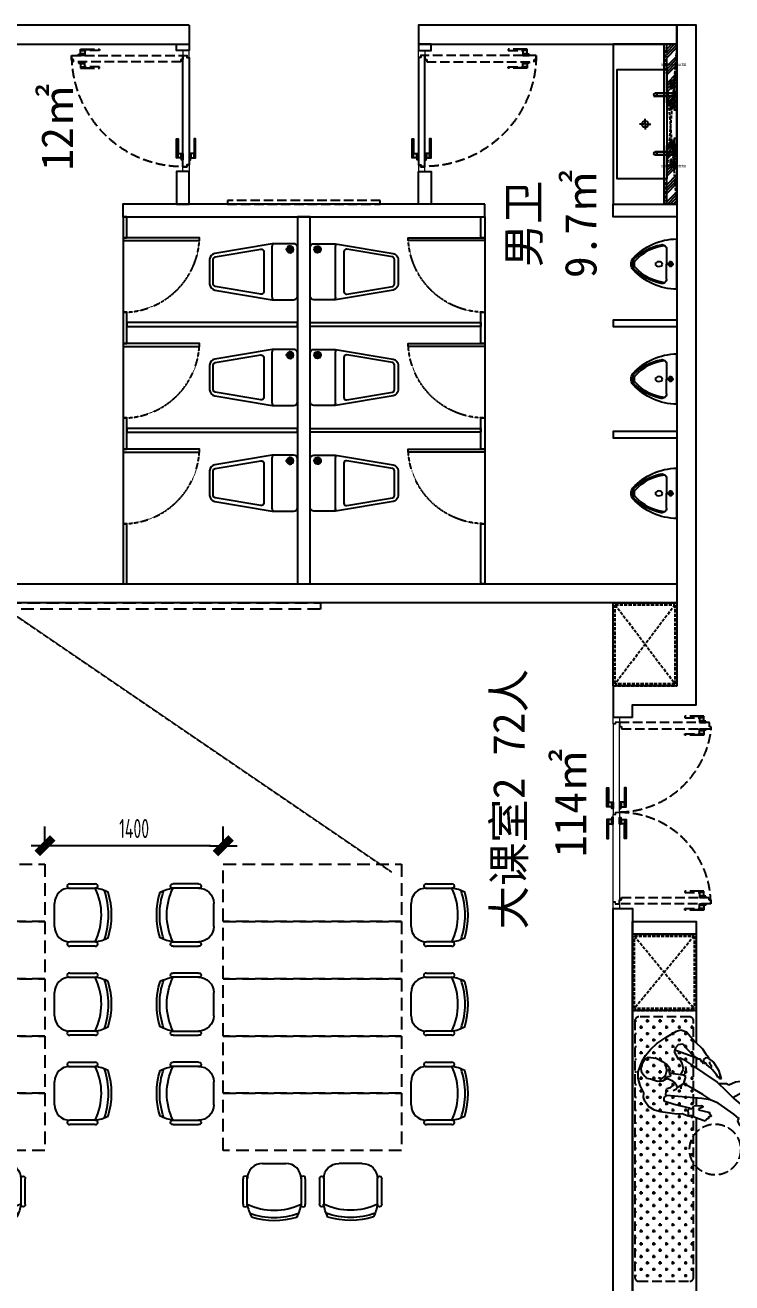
# Model space of a CAD drawing. Header units: millimetres. Extents: x 285006 to 3037698, y -2820855 to 192241.
# Drawn here: x 713319 to 718868, y -341726 to -331853 of the extents above; entities that cross this region are included whole.
import ezdxf
from ezdxf.enums import TextEntityAlignment as Align

# ---------------------------------------------------------------- set-up
doc = ezdxf.new("R2010")
doc.units = ezdxf.units.MM
doc.header["$PDMODE"] = 35
doc.header["$PDSIZE"] = -0.1
for name, pattern in [('__DASH', [0.35, 0.25, -0.1]), ('DASH', [0.35, 0.25, -0.1]), ('DASHED', [0.75, 0.5, -0.25]), ('HIDDEN', [0.375, 0.25, -0.125])]:
    doc.linetypes.add(name, pattern=pattern)
for name, color, linetype in [('!PboDS-洁具', 31, 'Continuous'), ('!PboDS-门', 60, 'Continuous'), ('!PboEL-剖面粗实线', 160, 'Continuous'), ('!PboGS-中号字', 40, 'Continuous'), ('___', 4, 'Continuous'), ('__附着_A10-J_KJ_2_B_28F_SEN22M3I_设计区$0$A_WALL_BRIK(砌块墙)', 190, 'Continuous'), ('BS-SHORT CABINET', 30, 'Continuous'), ('DOOR', 60, 'Continuous'), ('DOOR--02', 8, 'Continuous'), ('DS-FINISH', 20, 'Continuous'), ('FF-FIXT--02', 8, 'DASH'), ('FF-FURN', 51, 'Continuous'), ('FF-TEXT', 50, 'Continuous'), ('FF-活动家具', 51, 'Continuous'), ('FF1-固定家具(落地、到顶)', 30, 'Continuous'), ('WALL', 255, 'Continuous')]:
    doc.layers.add(name, color=color, linetype=linetype)
doc.styles.add('!赫思Small', font='', dxfattribs={"width": 0.85})
doc.styles.add('CCD_DIM', font='archs.shx', dxfattribs={"width": 0.7})
doc.styles.add('DIA', font='')
doc.styles.get('!赫思Small').set_extended_font_data('SimSun')
doc.styles.get('DIA').set_extended_font_data('SimSun')
doc.dimstyles.new('DIM_100', dxfattribs={"dimscale": 100, "dimtxt": 1.5, "dimasz": 1, "dimexe": 1.5, "dimexo": 1.5, "dimgap": 0.6, "dimtad": 1, "dimdec": 0, "dimrnd": 5, "dimzin": 12, "dimdsep": 46, "dimtxsty": 'CCD_DIM', "dimblk": 'CCD_Dimension_Tick', "dimcen": 0.125, "dimclrd": 44, "dimclre": 44, "dimclrt": 50, "dimadec": 0, "dimazin": 0, "dimtfac": 1, "dimtdec": 0, "dimtix": 1, "dimtmove": 2, "dimatfit": 3, "dimldrblk": 'CCD_Leader_Dot', "dimfxl": 5, "dimtvp": 1, "dimtolj": 1, "dimtzin": 0, "dimarcsym": 0})

# ---------------------------------------------------------------- blocks, each defined once
blk = doc.blocks.new('*U477')
at = {"layer": 'DOOR', "linetype": 'Continuous', "lineweight": 0, "ltscale": 1000}
for points in [[(-757.5, 17), (-757.5, 50), (-1461, 50), (-1461, 50), (-1461, 50), (-1461, 50), (-1461, 50), (-1461, 50), (-1461, 50), (-1461, 50), (-1461, 50), (-1461, 50), (-1461, 50), (-1461, 50), (-1461, 50), (-1461, 50), (-1461, 50), (-1462, 50), (-1462, 18), (-1447, 18), (-1447, 0), (-1446, 0), (-1446, 0), (-1446, 0), (-1446, 0), (-742.5, 0), (-742.5, 17)], [(-754.5, 20), (-754.5, 50), (-39, 50), (-39, 50), (-39, 50), (-39, 50), (-39, 50), (-39, 50), (-39, 50), (-39, 50), (-39, 50), (-39, 50), (-39, 50), (-39, 50), (-39, 50), (-39, 50), (-39, 50), (-38, 50), (-38, 18), (-53, 18), (-53, 0), (-54, 0), (-54, 0), (-54, 0), (-54, 0), (-739.5, 0), (-739.5, 20), (-754.5, 20)]]:
    blk.add_lwpolyline(points, close=True, dxfattribs=at)
at = {"layer": 'DOOR--02', "linetype": 'DASH', "ltscale": 300}
for p, q in [((-1509, 676.5), (-1509, 562.5)), ((-1363, 676.5), (-1363, 562.5)), ((-136, 676.5), (-136, 562.5)), ((10, 676.5), (10, 562.5))]:
    blk.add_line(p, q, dxfattribs=at)
at = {"layer": 'DOOR--02'}
for p, q in [((-835.5, 98), (-949.5, 98)), ((-664.5, 98), (-550.5, 98)), ((-835.5, -48), (-949.5, -48)), ((-664.5, -48), (-550.5, -48))]:
    blk.add_line(p, q, dxfattribs=at)
at = {"layer": 'DOOR--02', "linetype": 'DASH', "ltscale": 300}
for points in [[(-1473, 677.5), (-1473, 712), (-1511, 712), (-1511, 669)], [(-1511, 712), (-1499, 702.5), (-1499, 676.5)], [(-1461, 676.2), (-1461, 726.5), (-1471, 726.5), (-1471, 676.2), (-1461, 676.2)], [(-1471, 710), (-1461, 710)], [(-1471, 693), (-1461, 693)], [(-1411, 676.2), (-1411, 726.5), (-1401, 726.5), (-1401, 676.2), (-1411, 676.2)], [(-1401, 710), (-1411, 710)], [(-1401, 693), (-1411, 693)], [(-1399, 677.5), (-1399, 712), (-1361, 712), (-1361, 669)], [(-1361, 712), (-1373, 702.5), (-1373, 676.5)], [(-100, 677.5), (-100, 712), (-138, 712), (-138, 669)], [(-138, 712), (-126, 702.5), (-126, 676.5)], [(-88, 676.2), (-88, 726.5), (-98, 726.5), (-98, 676.2), (-88, 676.2)], [(-98, 710), (-88, 710)], [(-98, 693), (-88, 693)], [(-38, 676.2), (-38, 726.5), (-28, 726.5), (-28, 676.2), (-38, 676.2)], [(-28, 710), (-38, 710)], [(-28, 693), (-38, 693)], [(-26, 677.5), (-26, 712), (12, 712), (12, 669)], [(12, 712), (0, 702.5), (0, 676.5)], [(-1511, 676.5), (-1511, 562.5), (-1499, 562.5), (-1499, 676.5)], [(-1501, 676.5), (-1511, 676.5)], [(-1501, 676.5), (-1473, 676.5), (-1473, 676.5)], [(-1371, 676.5), (-1399, 676.5), (-1399, 676.5)], [(-1361, 676.5), (-1361, 562.5), (-1373, 562.5), (-1373, 676.5)], [(-1371, 676.5), (-1361, 676.5)], [(-138, 676.5), (-138, 562.5), (-126, 562.5), (-126, 676.5)], [(-128, 676.5), (-138, 676.5)], [(-128, 676.5), (-100, 676.5), (-100, 676.5)], [(2, 676.5), (-26, 676.5), (-26, 676.5)], [(12, 676.5), (12, 562.5), (0, 562.5), (0, 676.5)], [(2, 676.5), (12, 676.5)]]:
    blk.add_lwpolyline(points, dxfattribs=at)
for points in [[(-1473, 711.5), (-1473, 677), (-1471, 677), (-1471, 711.5)], [(-1428, 754.5), (-1461, 754.5), (-1461, 51), (-1461, 51), (-1461, 51), (-1461, 51), (-1461, 51), (-1461, 51), (-1461, 51), (-1461, 51), (-1461, 51), (-1461, 51), (-1461, 51), (-1461, 51), (-1461, 51), (-1461, 51), (-1461, 51), (-1461, 50), (-1429, 50), (-1429, 65), (-1411, 65), (-1411, 66), (-1411, 66), (-1411, 66), (-1411, 66), (-1411, 769.5), (-1428, 769.5)], [(-1399, 711.5), (-1399, 677), (-1401, 677), (-1401, 711.5)], [(-100, 711.5), (-100, 677), (-98, 677), (-98, 711.5)], [(-68, 766.5), (-38, 766.5), (-38, 51), (-38, 51), (-38, 51), (-38, 51), (-38, 51), (-38, 51), (-38, 51), (-38, 51), (-38, 51), (-38, 51), (-38, 51), (-38, 51), (-38, 51), (-38, 51), (-38, 51), (-38, 50), (-70, 50), (-70, 65), (-88, 65), (-88, 66), (-88, 66), (-88, 66), (-88, 66), (-88, 751.5), (-68, 751.5), (-68, 766.5)], [(-26, 711.5), (-26, 677), (-28, 677), (-28, 711.5)]]:
    blk.add_lwpolyline(points, close=True, dxfattribs=at)
at = {"layer": 'DOOR--02'}
for points in [[(-835.5, 100), (-949.5, 100), (-949.5, 88), (-835.5, 88)], [(-834.5, 62), (-800, 62), (-800, 100), (-843, 100)], [(-835.5, 90), (-835.5, 100)], [(-800, 100), (-809.5, 88), (-835.5, 88)], [(-665.5, 62), (-700, 62), (-700, 100), (-657, 100)], [(-700, 100), (-690.5, 88), (-664.5, 88)], [(-664.5, 100), (-550.5, 100), (-550.5, 88), (-664.5, 88)], [(-664.5, 90), (-664.5, 100)], [(-835.8, 50), (-785.5, 50), (-785.5, 60), (-835.8, 60), (-835.8, 50)], [(-835.5, 90), (-835.5, 62), (-835.5, 62)], [(-819, 60), (-819, 50)], [(-802, 60), (-802, 50)], [(-664.2, 50), (-714.5, 50), (-714.5, 60), (-664.2, 60), (-664.2, 50)], [(-698, 60), (-698, 50)], [(-681, 60), (-681, 50)], [(-664.5, 90), (-664.5, 62), (-664.5, 62)], [(-835.5, -50), (-949.5, -50), (-949.5, -38), (-835.5, -38)], [(-834.5, -12), (-800, -12), (-800, -50), (-843, -50)], [(-835.8, 0), (-785.5, 0), (-785.5, -10), (-835.8, -10), (-835.8, 0)], [(-835.5, -40), (-835.5, -12), (-835.5, -12)], [(-800, -50), (-809.5, -38), (-835.5, -38)], [(-835.5, -40), (-835.5, -50)], [(-819, -10), (-819, 0)], [(-802, -10), (-802, 0)], [(-664.2, 0), (-714.5, 0), (-714.5, -10), (-664.2, -10), (-664.2, 0)], [(-665.5, -12), (-700, -12), (-700, -50), (-657, -50)], [(-700, -50), (-690.5, -38), (-664.5, -38)], [(-698, -10), (-698, 0)], [(-681, -10), (-681, 0)], [(-664.5, -40), (-664.5, -12), (-664.5, -12)], [(-664.5, -50), (-550.5, -50), (-550.5, -38), (-664.5, -38)], [(-664.5, -40), (-664.5, -50)]]:
    blk.add_lwpolyline(points, dxfattribs=at)
for points in [[(-800.5, 62), (-835, 62), (-835, 60), (-800.5, 60)], [(-699.5, 62), (-665, 62), (-665, 60), (-699.5, 60)], [(-800.5, -12), (-835, -12), (-835, -10), (-800.5, -10)], [(-699.5, -12), (-665, -12), (-665, -10), (-699.5, -10)]]:
    blk.add_lwpolyline(points, close=True, dxfattribs=at)
at = {"layer": 'DOOR--02', "linetype": 'DASH', "ltscale": 300}
for centre, radius, start, end in [((-1494.2, 38.1), 736, 0.92375, 83.51215), ((-39, 50), 715.5, 89.91992, 182.40293)]:
    blk.add_arc(centre, radius, start, end, dxfattribs=at)
at = {"layer": 'DS-FINISH', "linetype": 'Continuous', "lineweight": 0, "ltscale": 1000}
for points in [[(-1500, 50), (-1465, 50), (-1465, 15), (-1450, 15), (-1450, 0), (-1500, 0), (-1500, 50)], [(-35, 50), (0, 50), (0, 0), (-50, 0), (-50, 15), (-35, 15), (-35, 50), (0, 50)]]:
    blk.add_lwpolyline(points, dxfattribs=at)
blk = doc.blocks.new('*U508')
at = {"layer": 'FF1-固定家具(落地、到顶)', "color": 55, "linetype": 'DASH', "ltscale": 100}
for p, q in [((650, 0), (650, 500)), ((15.4, 484.6), (634.6, 15.4)), ((15.4, 15.4), (634.6, 484.6))]:
    blk.add_line(p, q, dxfattribs=at)
at = {"layer": 'FF1-固定家具(落地、到顶)'}
blk.add_lwpolyline([(0, 500), (650, 500), (650, 0), (0, 0)], close=True, dxfattribs=at)
at = {"layer": 'FF1-固定家具(落地、到顶)', "color": 55, "linetype": 'DASH', "ltscale": 100}
blk.add_lwpolyline([(15.4, 484.6), (634.6, 484.6), (634.6, 15.4), (15.4, 15.4)], close=True, dxfattribs=at)
blk = doc.blocks.new('A$C64783269')
at = {"layer": 'FF-活动家具'}
for p, q in [((1, 151), (1, 400)), ((41, 151), (41, 400)), ((570, 399), (570, 150)), ((610, 399), (610, 150)), ((419, 0), (191, 0))]:
    blk.add_line(p, q, dxfattribs=at)
for centre, radius, start, end in [((461, 332), 426, 152.8506, 170.8394), ((305, -200), 730, 70.8382, 109.1021), ((305, -192), 752, 72.7146, 107.2107), ((149, 332), 426, 9.0894, 27.0688), ((21, 405), 20.8, 344.5058, 195.4229), ((305, -144), 604, 64.0229, 115.9163), ((590, 405), 20.8, 344.5058, 195.4229), ((21, 145), 20.8, 164.5058, 15.4229), ((191, 150), 150, 179.9644, 269.9644), ((419, 150), 150, 269.9644, 359.9644), ((590, 145), 20.8, 164.5058, 15.4229)]:
    blk.add_arc(centre, radius, start, end, dxfattribs=at)
blk = doc.blocks.new('DFGDFGHDTH')
at = {"layer": 'FF-FURN', "linetype": 'DASHED', "ltscale": 200}
for points in [[(3283807.9, 4592442), (3283807.9, 4591042), (3284257.9, 4591042), (3284257.9, 4592442)], [(3284257.9, 4592442), (3284257.9, 4591042), (3284707.9, 4591042), (3284707.9, 4592442)], [(3284707.9, 4592442), (3284707.9, 4591042), (3285157.9, 4591042), (3285157.9, 4592442)], [(3285157.9, 4592442), (3285157.9, 4591042), (3285607.9, 4591042), (3285607.9, 4592442)], [(3285607.9, 4592442), (3285607.9, 4591042), (3286057.9, 4591042), (3286057.9, 4592442)]]:
    blk.add_lwpolyline(points, close=True, dxfattribs=at)
at = {"layer": 'FF-FURN', "linetype": 'DASHED', "ltscale": 200, "xscale": 0.8, "yscale": 0.8, "zscale": 0.8}
for p in [(3283963.7, 4592517), (3284663.7, 4592517), (3285363.7, 4592517)]:
    blk.add_blockref('A$C64783269', p, dxfattribs=at)
at = {"layer": 'FF-FURN', "linetype": 'DASHED', "ltscale": 200}
for p, xscale, yscale, zscale, rotation in [((3286157.9, 4591797.8), -0.8, 0.8, 0.8, 269.9999999999999), ((3286157.9, 4591686.2), 0.8000000000000002, 0.8000000000000002, 0.8000000000000002, 270.0000006730583), ((3283963.7, 4590967.1), -0.8, 0.8, 0.8, 180), ((3284663.7, 4590967.1), -0.8, 0.8, 0.8, 180), ((3285363.7, 4590967.1), -0.8, 0.8, 0.8, 180)]:
    blk.add_blockref('A$C64783269', p, dxfattribs=dict(at, xscale=xscale, yscale=yscale, zscale=zscale, rotation=rotation))
blk = doc.blocks.new('*U914')
at = {"layer": 'FF1-固定家具(落地、到顶)', "color": 55, "linetype": 'DASH', "ltscale": 100}
for p, q in [((600, 0), (600, 500)), ((15.4, 484.6), (584.6, 15.4)), ((15.4, 15.4), (584.6, 484.6))]:
    blk.add_line(p, q, dxfattribs=at)
at = {"layer": 'FF1-固定家具(落地、到顶)'}
blk.add_lwpolyline([(0, 500), (600, 500), (600, 0), (0, 0)], close=True, dxfattribs=at)
at = {"layer": 'FF1-固定家具(落地、到顶)', "color": 55, "linetype": 'DASH', "ltscale": 100}
blk.add_lwpolyline([(15.4, 484.6), (584.6, 484.6), (584.6, 15.4), (15.4, 15.4)], close=True, dxfattribs=at)
blk = doc.blocks.new('A$C2ABA4370')
at = {"color": 8}
blk.add_wipeout([(671, 1032), (702, 979), (717, 925), (736, 785), (733, 736), (758, 678), (749, 668), (777, 596), (798, 536), (780, 523), (776, 513), (764, 505), (757, 489), (752, 482), (736, 501), (723, 496), (698, 596), (689, 592), (675, 557), (667, 557), (662, 570), (664, 632), (693, 658), (680, 676), (650, 806), (621, 897), (590, 896), (575, 874), (600, 565), (610, 492), (640, 423), (736, 287), (774, 242), (796, 252), (829, 237), (860, 203), (855, 190), (889, 146), (928, 122), (943, 94), (949, 57), (914, 40), (870, 51), (822, 107), (804, 136), (749, 171), (686, 183), (603, 283), (590, 295), (539, 199), (517, 34), (476, 0), (433, 8), (411, 41), (421, 90), (446, 149), (456, 182), (449, 198), (457, 272), (483, 329), (471, 350), (471, 416), (457, 431), (300, 666), (261, 726), (243, 760), (259, 772), (244, 777), (192, 807), (175, 801), (242, 619), (256, 596), (258, 579), (279, 567), (297, 550), (287, 536), (303, 524), (322, 505), (330, 493), (349, 472), (393, 438), (418, 423), (406, 420), (430, 407), (427, 397), (353, 421), (283, 465), (251, 509), (239, 507), (207, 533), (166, 560), (103, 626), (18, 700), (0, 748), (12, 788), (67, 880), (121, 959), (172, 1013), (224, 1057), (275, 1086), (366, 1120), (421, 1120), (485, 1103), (551, 1071), (592, 1075), (623, 1064)], dxfattribs=at)
for p, q in [((366, 1120), (275, 1086)), ((421, 1120), (366, 1120)), ((485, 1103), (421, 1120)), ((551, 1071), (485, 1103)), ((172, 1013), (121, 959)), ((224, 1057), (172, 1013)), ((275, 1086), (224, 1057)), ((261, 1062), (240, 1032)), ((240, 1032), (244, 991)), ((244, 991), (248, 977)), ((299, 1086), (261, 1062)), ((337, 1095), (299, 1086)), ((376, 1090), (337, 1095)), ((401, 1069), (376, 1090)), ((414, 1051), (401, 1069)), ((424, 1047), (414, 1051)), ((431, 1013), (424, 1047)), ((452, 954), (431, 1013)), ((592, 1075), (551, 1071)), ((623, 1064), (592, 1075)), ((671, 1032), (623, 1064)), ((702, 979), (671, 1032)), ((67, 880), (12, 788)), ((121, 959), (67, 880)), ((248, 977), (243, 975)), ((243, 975), (260, 942)), ((260, 942), (279, 905)), ((279, 905), (304, 871)), ((322, 877), (300, 888)), ((390, 880), (356, 872)), ((411, 893), (390, 880)), ((410, 866), (432, 881)), ((424, 912), (411, 893)), ((436, 895), (411, 875)), ((437, 918), (416, 945)), ((416, 945), (424, 912)), ((432, 881), (450, 908)), ((450, 939), (437, 918)), ((450, 908), (452, 954)), ((570, 880), (535, 876)), ((575, 874), (590, 896)), ((590, 896), (621, 897)), ((621, 897), (650, 806)), ((717, 925), (702, 979)), ((736, 785), (717, 925)), ((12, 788), (0, 748)), ((126, 731), (133, 771)), ((133, 771), (159, 796)), ((159, 796), (192, 807)), ((175, 801), (242, 619)), ((192, 807), (244, 777)), ((259, 772), (243, 760)), ((244, 777), (259, 772)), ((304, 871), (326, 851)), ((356, 872), (322, 877)), ((326, 851), (353, 845)), ((364, 854), (342, 855)), ((353, 845), (379, 850)), ((379, 850), (399, 836)), ((395, 728), (382, 838)), ((399, 836), (409, 842)), ((409, 842), (410, 866)), ((421, 869), (444, 828)), ((444, 828), (473, 793)), ((499, 770), (469, 722)), ((473, 793), (487, 791)), ((504, 838), (480, 807)), ((487, 791), (499, 770)), ((503, 777), (521, 793)), ((513, 871), (504, 838)), ((535, 876), (513, 871)), ((521, 793), (532, 816)), ((600, 565), (575, 874)), ((650, 806), (680, 676)), ((733, 736), (736, 785)), ((0, 748), (18, 700)), ((18, 700), (103, 626)), ((167, 698), (126, 731)), ((232, 634), (167, 698)), ((243, 760), (261, 726)), ((263, 753), (261, 763)), ((261, 726), (300, 666)), ((295, 738), (263, 753)), ((343, 726), (295, 738)), ((300, 666), (457, 431)), ((370, 701), (321, 704)), ((387, 746), (343, 726)), ((390, 720), (370, 701)), ((407, 706), (395, 728)), ((469, 722), (407, 706)), ((512, 646), (473, 719)), ((482, 747), (515, 750)), ((680, 676), (693, 658)), ((690, 676), (708, 689)), ((708, 689), (750, 682)), ((758, 678), (733, 736)), ((749, 668), (758, 678)), ((777, 596), (749, 668)), ((103, 626), (166, 560)), ((166, 560), (207, 533)), ((256, 596), (232, 634)), ((246, 534), (260, 550)), ((258, 579), (256, 596)), ((279, 567), (258, 579)), ((260, 550), (283, 552)), ((297, 550), (279, 567)), ((287, 536), (297, 550)), ((566, 558), (512, 646)), ((610, 487), (566, 558)), ((610, 492), (600, 565)), ((664, 632), (662, 570)), ((662, 570), (667, 557)), ((693, 658), (664, 632)), ((667, 557), (675, 557)), ((675, 557), (689, 592)), ((689, 592), (698, 596)), ((698, 596), (723, 496)), ((798, 536), (777, 596)), ((207, 533), (239, 507)), ((239, 507), (251, 509)), ((247, 513), (246, 534)), ((251, 509), (283, 465)), ((297, 496), (279, 496)), ((283, 465), (353, 421)), ((303, 524), (287, 536)), ((314, 485), (297, 496)), ((322, 505), (303, 524)), ((325, 480), (314, 485)), ((330, 493), (322, 505)), ((329, 489), (325, 480)), ((349, 472), (330, 493)), ((393, 438), (349, 472)), ((640, 423), (610, 492)), ((723, 496), (736, 501)), ((736, 501), (752, 482)), ((752, 482), (757, 489)), ((757, 489), (764, 505)), ((764, 505), (776, 513)), ((776, 513), (780, 523)), ((780, 523), (798, 536)), ((353, 421), (427, 397)), ((418, 423), (393, 438)), ((406, 420), (418, 423)), ((430, 407), (406, 420)), ((427, 397), (430, 407)), ((457, 431), (533, 353)), ((471, 350), (471, 416)), ((483, 329), (471, 350)), ((533, 353), (603, 283)), ((736, 287), (640, 423)), ((449, 198), (457, 272)), ((457, 272), (483, 329)), ((590, 295), (537, 196)), ((603, 283), (686, 183)), ((774, 242), (736, 287)), ((774, 211), (772, 234)), ((796, 252), (774, 242)), ((829, 237), (796, 252)), ((860, 203), (829, 237)), ((421, 90), (446, 149)), ((446, 149), (456, 182)), ((466, 160), (449, 198)), ((485, 152), (466, 160)), ((513, 154), (485, 152)), ((537, 196), (513, 154)), ((539, 199), (517, 34)), ((686, 183), (749, 171)), ((749, 171), (804, 136)), ((763, 182), (774, 211)), ((811, 205), (793, 216)), ((804, 136), (822, 107)), ((822, 186), (811, 205)), ((811, 126), (825, 156)), ((825, 156), (822, 186)), ((855, 190), (860, 203)), ((889, 146), (855, 190)), ((928, 122), (889, 146)), ((943, 94), (928, 122)), ((411, 41), (421, 90)), ((433, 8), (411, 41)), ((476, 0), (433, 8)), ((517, 34), (476, 0)), ((822, 107), (870, 51)), ((870, 51), (913, 40)), ((914, 40), (949, 57)), ((949, 57), (943, 94))]:
    blk.add_line(p, q, dxfattribs=at)
blk = doc.blocks.new('CCD_Dimension_Tick')
at = {"color": 0, "linetype": 'ByBlock'}
for p, q in [((-1.091, 0), (0, 0)), ((0, 0), (1.091, 0))]:
    blk.add_line(p, q, dxfattribs=at)
at = {"color": 0, "linetype": 'Continuous', "const_width": 0.608}
blk.add_lwpolyline([(-0.61, -0.61), (0.61, 0.61)], dxfattribs=at)
blk = doc.blocks.new('*D1160')
at = {"layer": '___', "color": 44, "lineweight": -2, "transparency": 16777216}
for p, q in [((713475, -338294.5), (713475, -338144.5)), ((714875, -338294.5), (714875, -338144.5)), ((714775, -338294.5), (713575, -338294.5))]:
    blk.add_line(p, q, dxfattribs=at)
at = {"layer": 'Defpoints', "color": 0, "transparency": 16777216}
for p in [(713475, -338294.5), (713475, -338438), (714875, -338438)]:
    blk.add_point(p, dxfattribs=at)
at = {"layer": '___', "color": 44, "lineweight": -2, "transparency": 16777216, "xscale": 100, "yscale": 100, "zscale": 100}
for p, rotation in [((713475, -338294.5), 180.0000000000191), ((714875, -338294.5), 1.910471780774969e-11)]:
    blk.add_blockref('CCD_Dimension_Tick', p, dxfattribs=dict(at, rotation=rotation))
at = {"layer": '___', "color": 50, "transparency": 16777216, "insert": (714175, -338159.5), "char_height": 150, "attachment_point": 5, "style": 'CCD_DIM'}
blk.add_mtext('\\A1;1400', dxfattribs=at)
blk = doc.blocks.new('CCD_Leader_Dot')
at = {"color": 0, "linetype": 'ByBlock'}
blk.add_line((-5, 0), (-10, 0), dxfattribs=at)
at = {"color": 0, "linetype": 'ByBlock', "const_width": 5}
blk.add_lwpolyline([(-2.5, 0, 1), (2.5, 0, 1)], format="xyb", close=True, dxfattribs=at)
blk = doc.blocks.new('156g1reh1trh1tr')
at = {"layer": '!PboDS-门'}
blk.add_lwpolyline([(-104292, 114364), (-104292, 114394), (-105092, 114394), (-105092, 114364)], close=True, dxfattribs=at)
at = {"layer": '!PboDS-门', "color": 8, "linetype": 'HIDDEN', "ltscale": 10}
blk.add_arc((-104291, 114342), 802, 90.0917, 178.0896, dxfattribs=at)
blk = doc.blocks.new('做成ACAD TuKuai0408')
at = {"linetype": 'Continuous'}
blk.add_lwpolyline([(0, -191.5, 0.428333), (28.5, -220), (199.3, -220), (650.1, -144.1, 0.366124), (689.7, -97.2), (689.7, 97.2, 0.366124), (650.1, 144.1), (199.3, 220), (28.5, 220, 0.415921), (0, 191.5)], format="xyb", close=True, dxfattribs=at)
blk.add_lwpolyline([(199.3, 201), (199.3, -201)], dxfattribs=at)
blk.add_lwpolyline([(661.2, 97.2), (661.2, -97.2, -0.366124), (645.4, -116), (287.5, -176.3, -0.463996), (265.3, -157.5), (265.3, 157.5, -0.463996), (287.5, 176.3), (645.4, 116, -0.366124), (661.2, 97.2)], format="xyb", dxfattribs=at)
blk.add_lwpolyline([(57.6, -171.2), (85.3, -171.2), (85.3, -180.4), (57.6, -180.4)], close=True, dxfattribs=at)
for centre, radius, start, end in [((180.3, 201), 19, 0, 90), ((57.6, -175.1), 26.5, 8.44092, 348.35302), ((180.3, -201), 19, 270.00001, 0)]:
    blk.add_arc(centre, radius, start, end, dxfattribs=at)
at = {"color": 8, "linetype": 'Continuous'}
for radius, start, end in [(21.5, 10.42825, 345.5854), (16.5, 13.65152, 341.05894), (11.5, 19.82009, 332.20409)]:
    blk.add_arc((57.6, -175.1), radius, start, end, dxfattribs=at)
blk = doc.blocks.new('A$C17825FF6')
at = {"color": 0, "linetype": 'Continuous'}
for p, q in [((395, 0), (0, 0)), ((80, 82.4), (197.5, 82.4)), ((315, 82.4), (197.5, 82.4))]:
    blk.add_line(p, q, dxfattribs=at)
at = {"color": 39}
for p, q in [((223, 50), (172, 50)), ((197.5, 75.5), (197.5, 24.5))]:
    blk.add_line(p, q, dxfattribs=at)
blk.add_circle((197.5, 50), 17, dxfattribs=at)
at = {"color": 0, "linetype": 'Continuous'}
for centre, radius, start, end in [((479, -6.2), 479, 132.78373, 179.262), ((461.3, 38.9), 424.4, 135.16391, 168.36719), ((194.4, 294), 65.6, 87.3143, 128.46392), ((194.4, 294), 55.6, 87.3143, 128.46392), ((200.6, 294), 65.6, 51.53608, 92.68569), ((200.6, 294), 55.6, 51.53608, 92.68569), ((-66.3, 38.9), 424.4, 11.6328, 44.83608), ((-84, -6.2), 479, 0.73799, 47.21627), ((80, 117.4), 35, 168.36719, 270), ((315, 117.4), 35, 270, 11.6328)]:
    blk.add_arc(centre, radius, start, end, dxfattribs=at)
at = {"color": 39}
for centre, radius, start, end in [((418.9, 52.1), 370.5, 132.37072, 172.95874), ((194.4, 294), 40.6, 87.3143, 128.46392), ((200.6, 294), 40.6, 51.53608, 92.68569), ((-23.9, 52.1), 370.5, 7.04126, 47.62928)]:
    blk.add_arc(centre, radius, start, end, dxfattribs=at)
blk.add_ellipse((197.5, 141.5), major_axis=(0, -28), ratio=0.66455, dxfattribs=at)
blk = doc.blocks.new('M--850')
at = {"layer": 'DOOR'}
blk.add_lwpolyline([(-912, 50), (-38, 50), (-38, 18), (-53, 18), (-53, 0), (-897, 0), (-897, 18), (-912, 18), (-912, 50)], dxfattribs=at)
at = {"layer": 'DOOR--02', "linetype": 'DASH', "ltscale": 300}
for p, q in [((-136, 819), (-136, 705)), ((10, 819), (10, 705))]:
    blk.add_line(p, q, dxfattribs=at)
at = {"layer": 'DOOR--02'}
for p, q in [((-807, 98), (-693, 98)), ((-807, -48), (-693, -48))]:
    blk.add_line(p, q, dxfattribs=at)
at = {"layer": 'DOOR--02', "linetype": 'DASH', "ltscale": 300}
for points in [[(-38, 924), (-38, 50), (-70, 50), (-70, 65), (-88, 65), (-88, 909), (-70, 909), (-70, 924), (-38, 924)], [(-100, 820), (-100, 854.5), (-138, 854.5), (-138, 811.5)], [(-138, 854.5), (-126, 845), (-126, 819)], [(-138, 819), (-138, 705), (-126, 705), (-126, 819)], [(-128, 819), (-138, 819)], [(-128, 819), (-100, 819), (-100, 819)], [(-88, 818.7), (-88, 869), (-98, 869), (-98, 818.7), (-88, 818.7)], [(-98, 852.5), (-88, 852.5)], [(-98, 835.5), (-88, 835.5)], [(-38, 869), (-38, 869)], [(-38, 818.7), (-38, 869), (-28, 869), (-28, 818.7), (-38, 818.7)], [(-28, 852.5), (-38, 852.5)], [(-28, 835.5), (-38, 835.5)], [(-26, 820), (-26, 854.5), (12, 854.5), (12, 811.5)], [(2, 819), (-26, 819), (-26, 819)], [(12, 854.5), (0, 845), (0, 819)], [(12, 819), (12, 705), (0, 705), (0, 819)], [(2, 819), (12, 819)]]:
    blk.add_lwpolyline(points, dxfattribs=at)
for points in [[(-100, 854), (-100, 819.5), (-98, 819.5), (-98, 854)], [(-26, 854), (-26, 819.5), (-28, 819.5), (-28, 854)]]:
    blk.add_lwpolyline(points, close=True, dxfattribs=at)
at = {"layer": 'DOOR--02'}
for points in [[(-808, 62), (-842.5, 62), (-842.5, 100), (-799.5, 100)], [(-807, 100), (-693, 100), (-693, 88), (-807, 88)], [(-807, 90), (-807, 100)], [(-806.7, 50), (-857, 50), (-857, 60), (-806.7, 60), (-806.7, 50)], [(-857, 50), (-857, 50)], [(-807, 90), (-807, 62), (-807, 62)], [(-806.7, 0), (-857, 0), (-857, -10), (-806.7, -10), (-806.7, 0)], [(-808, -12), (-842.5, -12), (-842.5, -50), (-799.5, -50)], [(-807, -40), (-807, -12), (-807, -12)], [(-807, -50), (-693, -50), (-693, -38), (-807, -38)], [(-807, -40), (-807, -50)]]:
    blk.add_lwpolyline(points, dxfattribs=at)
at = {"layer": 'DOOR--02', "ltscale": 0.1}
for points in [[(-842.5, 100), (-833, 88), (-807, 88)], [(-840.5, 60), (-840.5, 50)], [(-823.5, 60), (-823.5, 50)], [(-842.5, -50), (-833, -38), (-807, -38)], [(-840.5, -10), (-840.5, 0)], [(-823.5, -10), (-823.5, 0)]]:
    blk.add_lwpolyline(points, dxfattribs=at)
at = {"layer": 'DOOR--02'}
for points in [[(-842, 62), (-807.5, 62), (-807.5, 60), (-842, 60)], [(-842, -12), (-807.5, -12), (-807.5, -10), (-842, -10)]]:
    blk.add_lwpolyline(points, close=True, dxfattribs=at)
at = {"layer": 'DOOR--02', "linetype": 'DASH', "ltscale": 300}
blk.add_arc((-35, 50), 874, 90.19667, 182.09824, dxfattribs=at)
at = {"layer": 'DS-FINISH', "linetype": 'Continuous', "lineweight": 0, "ltscale": 1000}
for points in [[(-915, 15), (-900, 15), (-900, 0), (-950, 0), (-950, 50), (-915, 50)], [(-35, 15), (-50, 15), (-50, 0), (0, 0), (0, 50), (-35, 50)]]:
    blk.add_lwpolyline(points, close=True, dxfattribs=at)
blk = doc.blocks.new('*U507')
blk.add_blockref('M--850', (0, 0))
blk = doc.blocks.new('DSGDGERGHER')
at = {"layer": '!PboDS-洁具'}
for p, q in [((856577, -58804), (856577, -58777.2)), ((856577, -58777.2), (856587, -58777.2)), ((856577, -58804), (856577, -58840.8)), ((856587, -58840.8), (856577, -58840.8)), ((856587, -58804), (856587, -58777.2)), ((856587, -58804), (856604.6, -58804)), ((856587, -58814), (856604.6, -58814)), ((856587, -58814), (856587, -58840.8)), ((856471.6, -58879), (856451.6, -58879)), ((856471.6, -58899), (856451.6, -58899)), ((856471.6, -58876.5), (856457.7, -58876.5)), ((856471.6, -58901.5), (856457.7, -58901.5)), ((856471.6, -58901.5), (856471.6, -58876.5)), ((856472.6, -58877.5), (856471.6, -58877.5)), ((856472.6, -58900.5), (856471.6, -58900.5)), ((856603.9, -58876.5), (856472.6, -58876.5)), ((856472.6, -58901.5), (856472.6, -58876.5)), ((856603.9, -58879), (856472.6, -58879)), ((856603.9, -58899), (856472.6, -58899)), ((856603.9, -58901.5), (856472.6, -58901.5)), ((856577, -58974), (856577, -58937.2)), ((856587, -58937.2), (856577, -58937.2)), ((856587, -58964), (856587, -58937.2)), ((856603.9, -58864), (856603.9, -58913.9)), ((856603.9, -58864), (856608.6, -58864)), ((856603.9, -58913.9), (856608.6, -58913.9)), ((856608.6, -58864), (856608.6, -58913.9)), ((856577, -58974), (856577, -59000.8)), ((856577, -59000.8), (856587, -59000.8)), ((856587, -58964), (856604.6, -58964)), ((856587, -58974), (856604.6, -58974)), ((856587, -58974), (856587, -59000.8))]:
    blk.add_line(p, q, dxfattribs=at)
for points in [[(856608.7, -58814), (856608.7, -58784.1), (856604.6, -58784.1), (856604.6, -58804)], [(856608.7, -58814), (856608.7, -58814), (856608.7, -58833.9), (856604.6, -58833.9), (856604.6, -58804)], [(856628.4, -59008.9), (856608.6, -59008.9), (856608.6, -58768.9), (856628.4, -58768.9)], [(856628.4, -58768.9), (856628.4, -59008.9)], [(856608.7, -58964), (856608.7, -58964), (856608.7, -58944.1), (856604.6, -58944.1), (856604.6, -58974)], [(856608.7, -58964), (856608.7, -58993.9), (856604.6, -58993.9), (856604.6, -58974)]]:
    blk.add_lwpolyline(points, dxfattribs=at)
blk.add_arc((856457.7, -58889), 12.5, 90.00216, 270.00216, dxfattribs=at)

msp = doc.modelspace()

# ---------------------------------------------------------------- hatches: boundary and pattern name
at = {"layer": '!PboEL-剖面粗实线', "linetype": 'DASH', "ltscale": 10}
h = msp.add_hatch(dxfattribs=at)
h.set_pattern_fill('ANSI34', color=250, scale=5, style=0)
h.set_pattern_definition([(45, (-480819.75, -107128.73), (-67.351921, 67.351921), []), (45, (-480797.3, -107128.73), (-67.351921, 67.351921), []), (45, (-480774.85, -107128.73), (-67.351921, 67.351921), []), (45, (-480752.4, -107128.73), (-67.351921, 67.351921), [])])
h.paths.add_polyline_path([(718437.1, -332002.2), (718437.1, -332462.2), (718357.1, -332462.2), (718357.1, -332002.2)])
h = msp.add_hatch(dxfattribs=at)
h.set_pattern_fill('ANSI34', color=250, scale=5, style=0)
h.set_pattern_definition([(45, (-480819.75, -107924.5), (-67.351921, 67.351921), []), (45, (-480797.3, -107924.5), (-67.351921, 67.351921), []), (45, (-480774.85, -107924.5), (-67.351921, 67.351921), []), (45, (-480752.4, -107924.5), (-67.351921, 67.351921), [])])
h.paths.add_polyline_path([(718437.1, -332798), (718437.1, -333258), (718357.1, -333258), (718357.1, -332798)])

# ---------------------------------------------------------------- linework, layer by layer
at = {"layer": '!PboDS-洁具'}
for p, q in [((718187.5, -332625.1, 0), (718187.4, -332588, 0)), ((718182.5, -332630.2, 0), (718142.8, -332630.3, 0)), ((718187.6, -332635.2, 0), (718187.7, -332672.3, 0)), ((718192.6, -332630.1, 0), (718232.3, -332630, 0))]:
    msp.add_line(p, q, dxfattribs=at)
at = {"layer": '!PboDS-洁具', "elevation": 0}
for points in [[(717937.1, -333258), (718437.1, -333258), (718437.1, -332002.6), (717937.1, -332002.6)], [(718357.1, -333060.3), (717967.1, -333060.3), (717967.1, -332200.3), (718357.1, -332200.3)], [(714087.7, -333521.3), (714117.7, -333521.3), (714117.7, -333358), (714087.7, -333358)], [(716927.5, -333521.3), (716897.5, -333521.3), (716897.5, -333358), (716927.5, -333358)], [(714087.7, -334351.3), (714117.7, -334351.3), (714117.7, -334106.3), (714087.7, -334106.3)], [(716927.5, -334351.3), (716897.5, -334351.3), (716897.5, -334106.3), (716927.5, -334106.3)], [(714117.7, -334218), (715457.7, -334218), (715457.7, -334188), (714117.7, -334188)], [(716897.5, -334218), (715557.5, -334218), (715557.5, -334188), (716897.5, -334188)], [(714087.7, -335181.3), (714117.7, -335181.3), (714117.7, -334936.3), (714087.7, -334936.3)], [(716927.5, -335181.3), (716897.5, -335181.3), (716897.5, -334936.3), (716927.5, -334936.3)], [(714117.7, -335048), (715457.7, -335048), (715457.7, -335018), (714117.7, -335018)], [(716897.5, -335048), (715557.5, -335048), (715557.5, -335018), (716897.5, -335018)], [(714087.7, -336238), (714117.7, -336238), (714117.7, -335766.3), (714087.7, -335766.3)], [(716927.5, -336238), (716897.5, -336238), (716897.5, -335766.3), (716927.5, -335766.3)]]:
    msp.add_lwpolyline(points, close=True, dxfattribs=at)
for points in [[(718437.1, -332002.6), (718437.1, -333258), (718337.1, -333258), (718337.1, -332002.6), (718437.1, -332002.6)], [(714087.7, -333521.3), (714087.7, -335766.3)], [(716927.5, -333521.3), (716927.5, -335766.3)], [(718437.1, -334168), (717937.1, -334168), (717937.1, -334218), (718437.1, -334218)], [(718437.1, -335043), (717937.1, -335043), (717937.1, -335093), (718437.1, -335093)]]:
    msp.add_lwpolyline(points, dxfattribs=at)
at = {"layer": '!PboDS-洁具', "linetype": '__DASH', "ltscale": 100, "elevation": 0}
for points in [[(718437.1, -332002.6), (718337.1, -333258)], [(718437.1, -333258), (718337.2, -332002.6)]]:
    msp.add_lwpolyline(points, dxfattribs=at)
at = {"layer": '!PboDS-洁具', "elevation": 0}
msp.add_lwpolyline([(718187.1, -332630.3, 1), (718188, -332630.3, 1)], format="xyb", close=True, dxfattribs=at)
at = {"layer": '!PboDS-洁具'}
msp.add_circle((718187.6, -332630.1, 0), 25.2, dxfattribs=at)
at = {"layer": '!PboEL-剖面粗实线', "color": 8, "linetype": 'DASH', "ltscale": 10, "elevation": 0}
for points in [[(718437.1, -332002.2), (718437.1, -332462.2), (718357.1, -332462.2), (718357.1, -332002.2)], [(718437.1, -332798), (718437.1, -333258), (718357.1, -333258), (718357.1, -332798)]]:
    msp.add_lwpolyline(points, close=True, dxfattribs=at)
at = {"color": 8, "linetype": 'DASH'}
msp.add_line((713137.1, -336413, 0), (716195.5, -338499.3, 0), dxfattribs=at)
at = {"layer": 'BS-SHORT CABINET', "elevation": 0}
msp.add_lwpolyline([(718587.1, -345663.7), (718087.1, -345663.7), (718087.1, -338988), (718587.1, -338988)], close=True, dxfattribs=at)
at = {"layer": 'FF-FURN', "linetype": 'DASH', "ltscale": 300, "elevation": 0}
msp.add_lwpolyline([(716107.5, -333258), (716107.5, -333228), (714907.5, -333228), (714907.5, -333258), (716107.5, -333258)], dxfattribs=at)
at = {"layer": 'FF-FURN', "linetype": 'DASHED', "ltscale": 200, "elevation": 0}
msp.add_lwpolyline([(715637.1, -336388), (715637.1, -336438), (710637.1, -336438), (710637.1, -336388)], close=True, dxfattribs=at)
at = {"layer": 'FF-FURN', "linetype": 'DASH', "ltscale": 300}
msp.add_circle((718736.4, -340679.1), 200, dxfattribs=at)
at = {"layer": 'WALL', "elevation": 0}
for points in [[(714607.5, -331852.6), (711987.7, -331852.6), (711987.7, -332002.6), (714607.5, -332002.6)], [(714607.5, -331852.6), (714607.5, -332002.6)], [(718087.1, -337288), (718087.1, -337188), (718587.1, -337188), (718587.1, -331852.6), (718437.1, -331852.6), (718437.1, -337038), (717937.1, -337038), (717937.1, -337288)], [(718437.1, -333358), (717937.1, -333358), (717937.1, -333258), (718437.1, -333258), (718437.1, -333358)], [(718087.1, -337288), (717937.1, -337288)]]:
    msp.add_lwpolyline(points, dxfattribs=at)
for points in [[(716407.4, -332002.6), (718437.1, -332002.6), (718437.1, -331852.6), (716407.4, -331852.6)], [(714607.5, -332052.6), (714507.5, -332052.6), (714507.5, -332002.6), (714607.5, -332002.6)], [(716407.4, -332052.6), (716507.4, -332052.6), (716507.4, -332002.6), (716407.4, -332002.6)], [(714607.5, -333002.6), (714507.5, -333002.6), (714507.5, -333258), (714607.5, -333258)], [(716407.4, -333002.6), (716507.4, -333002.6), (716507.4, -333258), (716407.4, -333258)], [(716927.5, -333258), (714087.5, -333258), (714087.5, -333358), (716927.5, -333358)], [(715557.5, -333358), (715457.7, -333358), (715457.7, -336238), (715557.5, -336238)], [(718437.1, -336388), (707537.1, -336388), (707537.1, -336238), (718437.1, -336238)], [(718087.1, -338888), (718087.1, -345763.7), (718087.1, -345763.7), (718087.1, -345863.7), (717937.1, -345863.7), (717937.1, -345613.7), (717937.1, -345613.7), (717937.1, -339038), (717937.1, -339038), (717937.1, -338788), (718087.1, -338788), (718087.1, -338888)], [(718587.1, -338988), (718087.1, -338988), (718087.1, -338888), (718587.1, -338888)]]:
    msp.add_lwpolyline(points, close=True, dxfattribs=at)

# ---------------------------------------------------------------- block references
at = {"layer": '!PboDS-洁具'}
for p in [(-138191.3, -273511.3, 0), (-138191.3, -273971.3, 0)]:
    msp.add_blockref('DSGDGERGHER', p, dxfattribs=at)
at = {"layer": '!PboDS-洁具', "rotation": 180}
for p in [(715457.7, -333788, 0), (715457.7, -334618, 0), (715457.7, -335448, 0)]:
    msp.add_blockref('做成ACAD TuKuai0408', p, dxfattribs=at)
at = {"layer": '!PboDS-洁具', "xscale": -1}
for name, p, rotation in [('做成ACAD TuKuai0408', (715557.5, -333788, 0), 180), ('A$C17825FF6', (718437.1, -333530.5, 0), 90.00000000000007), ('做成ACAD TuKuai0408', (715557.5, -334618, 0), 180), ('A$C17825FF6', (718437.1, -334433, 0), 90.00000000000007), ('做成ACAD TuKuai0408', (715557.5, -335448, 0), 180), ('A$C17825FF6', (718437.1, -335330.5, 0), 90.00000000000007)]:
    msp.add_blockref(name, p, dxfattribs=dict(at, rotation=rotation))
at = {"layer": '!PboDS-门', "extrusion": (0, 0, -1), "yscale": 0.7499999999720603, "zscale": -0.7499999999720603, "rotation": 180}
for p, xscale in [((-635868.7, -247748.5, 0), -0.7499999999720603), ((-795146.5, -247748.5, 0), 0.7499999999720603), ((-635868.7, -248578.5, 0), -0.7499999999720603), ((-795146.5, -248578.5, 0), 0.7499999999720603), ((-635868.7, -249408.5, 0), -0.7499999999720603), ((-795146.5, -249408.5, 0), 0.7499999999720603)]:
    msp.add_blockref('156g1reh1trh1tr', p, dxfattribs=dict(at, xscale=xscale))
at = {"rotation": 270}
for name, p in [('*U508', (717937.1, -336388, 0)), ('*U914', (718087.1, -338988, 0))]:
    msp.add_blockref(name, p, dxfattribs=at)
at = {"layer": '__附着_A10-J_KJ_2_B_28F_SEN22M3I_设计区$0$A_WALL_BRIK(砌块墙)', "xscale": -1, "rotation": 90}
for p in [(5304517, 2945369.9), (5307317, 2945369.9)]:
    msp.add_blockref('DFGDFGHDTH', p, dxfattribs=at)
at = {"layer": 'DS-FINISH'}
for name, p, rotation in [('*U507', (714607.5, -332052.6, 0), 90.00000000000001), ('*U477', (717937.1, -338788, 0), 270)]:
    msp.add_blockref(name, p, dxfattribs=dict(at, rotation=rotation))
at = {"layer": 'DS-FINISH', "xscale": -1, "rotation": 270}
msp.add_blockref('*U507', (716407.4, -332052.6, 0), dxfattribs=at)

# ---------------------------------------------------------------- texts
at = {"layer": '!PboGS-中号字', "style": '!赫思Small', "width": 0.85}
for p in [(718506.8, -332171.4, 0), (718506.8, -332967.2, 0)]:
    msp.add_text('隐藏式抽纸盒和皂液器', height=16, dxfattribs=at).set_placement(p, align=Align.RIGHT)
at = {"layer": 'FF-TEXT', "color": 50, "style": 'DIA'}
for s, rotation, p in [('12㎡', 89.91517, (713546.6, -332653.3, 0)), ('9.7㎡', 90.08483, (717658.4, -333412.4, 0))]:
    msp.add_text(s, height=250, rotation=rotation, dxfattribs=at).set_placement(p, align=Align.MIDDLE)
msp.add_text('男卫', height=250, rotation=90.08483, dxfattribs=at).set_placement((717357.6, -333412.4, 0), align=Align.CENTER)
for s, p in [('大课室2 72人 ', (717117.1, -337844.4)), ('114㎡', (717600, -337957.9))]:
    msp.add_text(s, height=250, rotation=90.08483, dxfattribs=at).set_placement(p, align=Align.MIDDLE_CENTER)

# ---------------------------------------------------------------- dimensions: what is measured, and where the dimension line sits
at = {"layer": '___'}
dim = msp.add_aligned_dim(p1=(714875, -338438), p2=(713475, -338438), distance=-143.6, dimstyle='DIM_100', override={"dimfxlon": 1}, dxfattribs=at)
dim.commit()
dim.dimension.update_dxf_attribs({"geometry": '*D1160', "text_midpoint": (714175, -338159.5)})

# ---------------------------------------------------------------- next in the draw order: block references
at = {"color": 8, "xscale": -0.9000000000000005, "yscale": 0.9000000000000005, "zscale": 0.9000000000000005, "rotation": 90}
msp.add_blockref('A$C2ABA4370', (719141.7, -339738.8), dxfattribs=at)

# ---------------------------------------------------------------- next in the draw order: hatches: boundary and pattern name
at = {"layer": 'FF-FIXT--02'}
h = msp.add_hatch(dxfattribs=at)
h.set_pattern_fill('CROSS', color=256, scale=200, style=0)
h.set_pattern_definition([(360, (-154056.583, -570519.314), (50, 50), [25, -75]), (90, (-154044.083, -570531.814), (-50, 50), [25, -75])])
edge = h.paths.add_edge_path()
edge.add_line((718567.1, -341683.7), (718567.1, -339668))
edge.add_arc((718537.1, -339668), 30, 360, 450)
edge.add_line((718537.1, -339638), (718137.1, -339638))
edge.add_arc((718137.1, -339668), 30, 450, 540)
edge.add_line((718107.1, -339668), (718107.1, -341683.7))
edge.add_arc((718137.1, -341683.7), 30, 540, 630)
edge.add_line((718137.1, -341713.7), (718537.1, -341713.7))
edge.add_arc((718537.1, -341683.7), 30, 270, 360)

# ---------------------------------------------------------------- next in the draw order: linework, layer by layer
at = {"layer": 'FF-FURN', "linetype": 'DASH', "ltscale": 300, "elevation": 0}
msp.add_lwpolyline([(718567.1, -341683.7), (718567.1, -339668, 0.414214), (718537.1, -339638), (718137.1, -339638, 0.414214), (718107.1, -339668), (718107.1, -341683.7, 0.414214), (718137.1, -341713.7), (718537.1, -341713.7, 0.414214)], format="xyb", close=True, dxfattribs=at)

doc.saveas('drawing.dxf')
